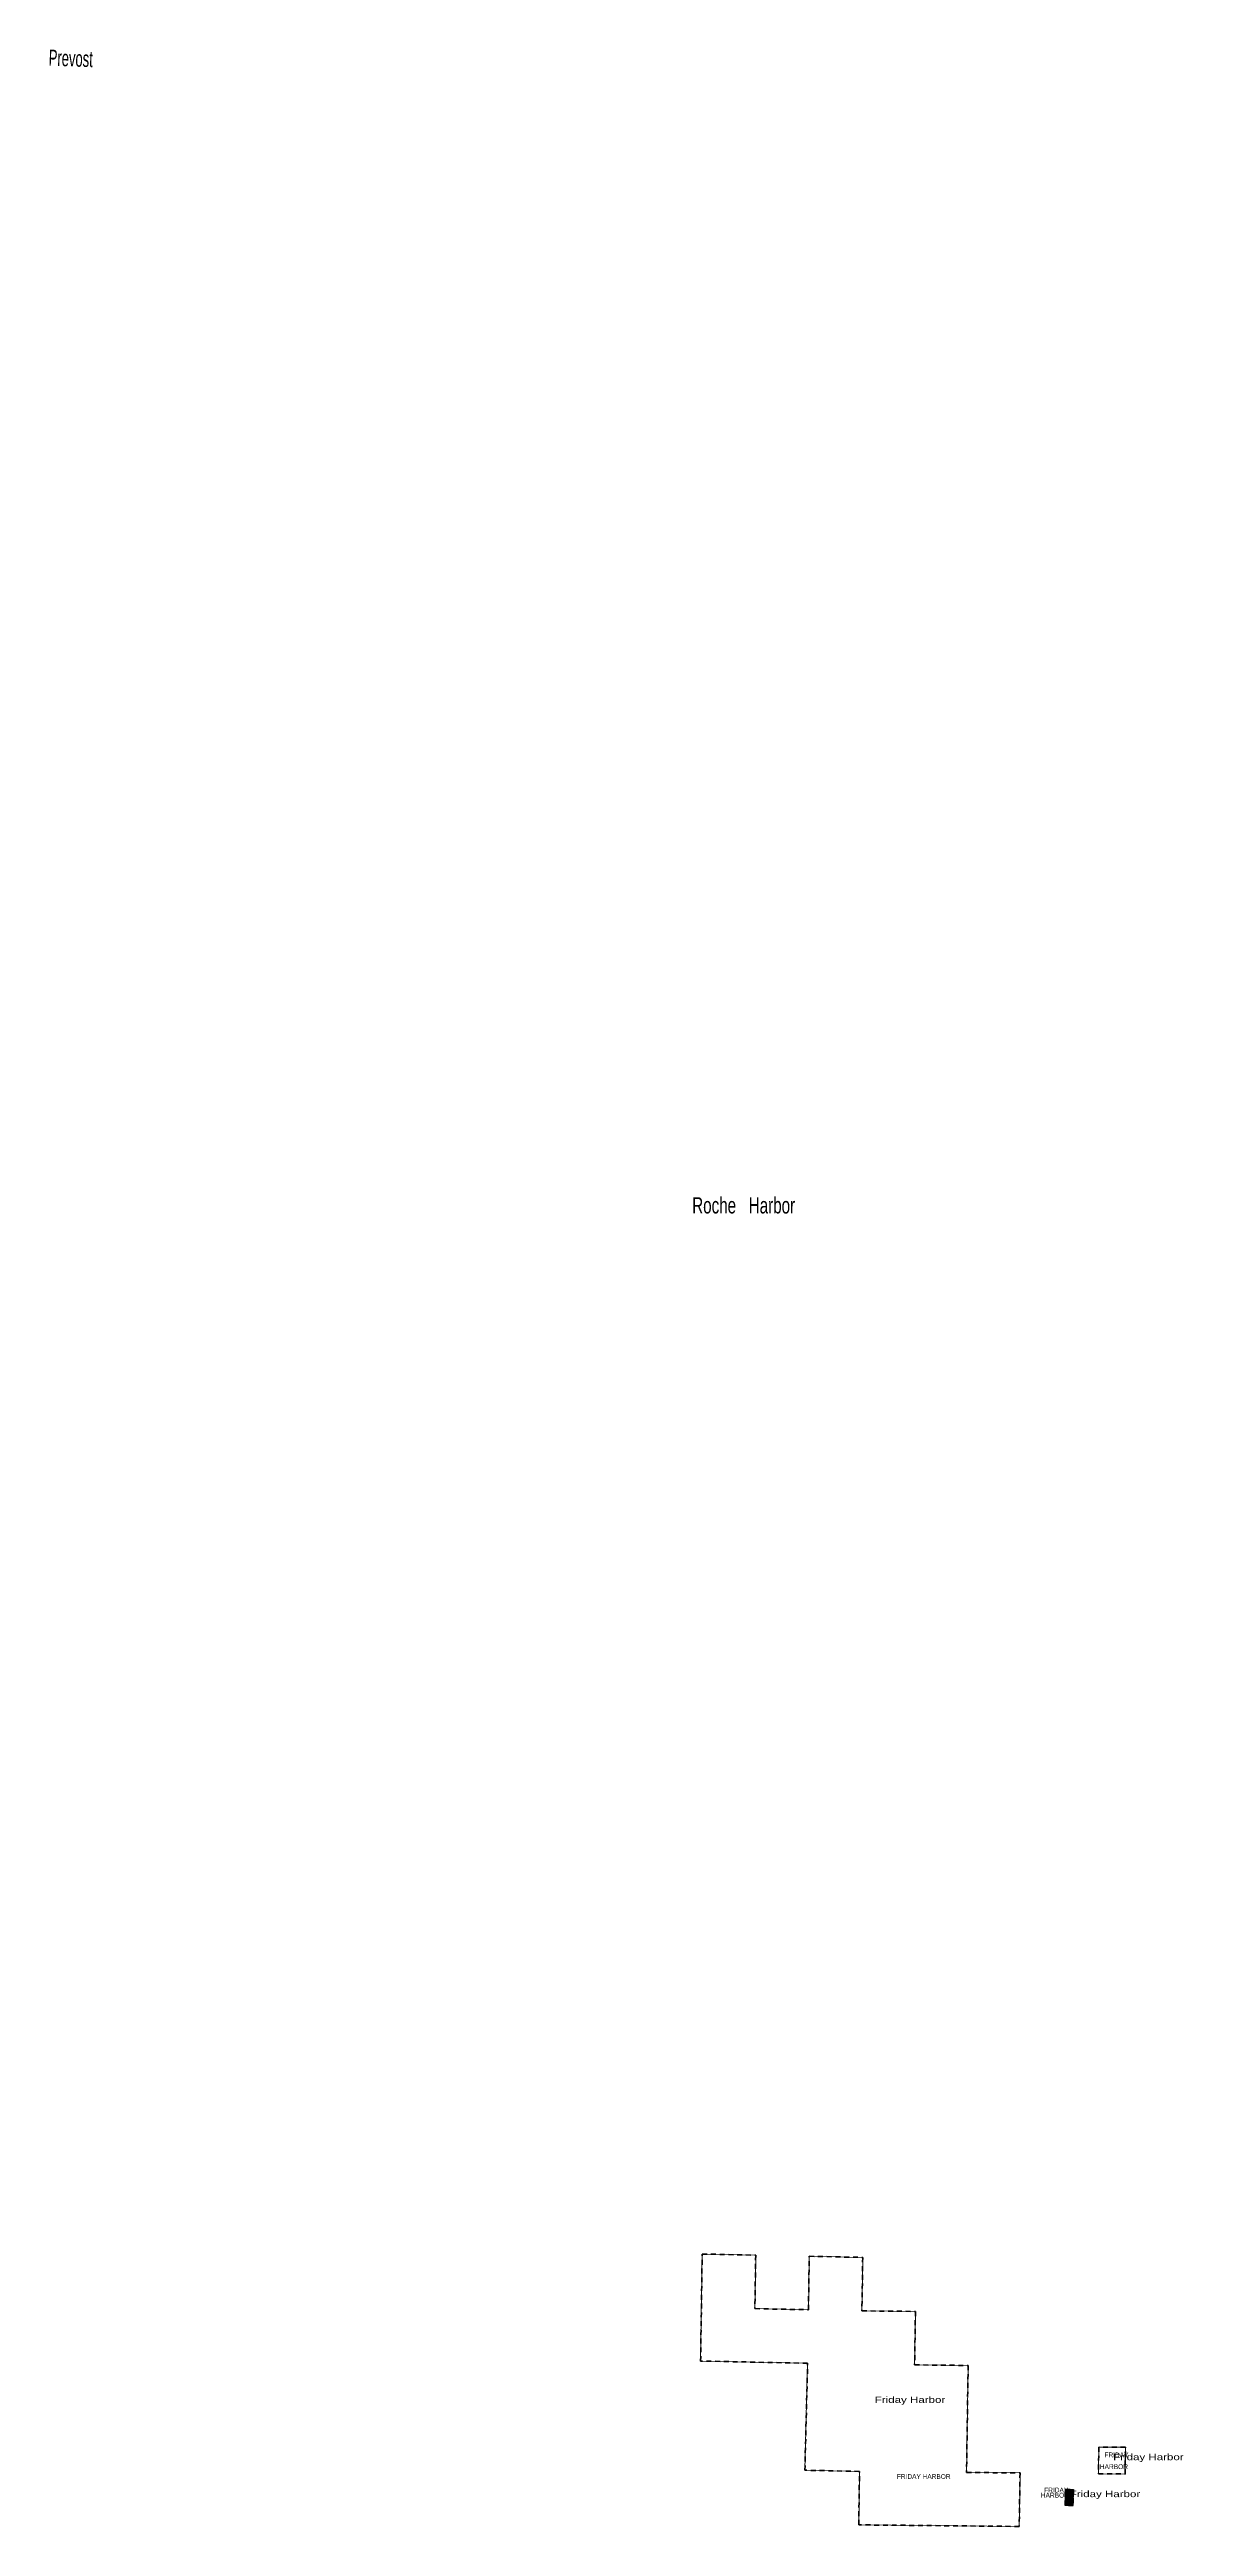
# Model space of a CAD drawing. Header units: feet. Extents: x -903180 to 1023491, y -707744 to 564635.
# Drawn here: x -539467 to -511498, y 381637 to 442750 of the extents above; entities that cross this region are included whole.
import ezdxf

# ---------------------------------------------------------------- set-up
doc = ezdxf.new("R2010")
doc.units = ezdxf.units.FT
doc.header["$LTSCALE"] = 80
doc.linetypes.add('SHORT_DASHED', pattern=[2.7, 1.5, -1.2])
doc.layers.add('13', color=7, linetype='SHORT_DASHED', lineweight=40)
doc.layers.add('58', color=7, linetype='Continuous', lineweight=13)
for name, color, linetype in [('14', 7, 'Continuous'), ('16', 7, 'Continuous'), ('36', 7, 'Continuous')]:
    doc.layers.add(name, color=color, linetype=linetype)

msp = doc.modelspace()

# ---------------------------------------------------------------- hatches: boundary and pattern name
at = {"layer": '58'}
msp.add_hatch(color=256, dxfattribs=at).paths.add_polyline_path([(-514413.95, 382553.7), (-514211.71, 382551.68), (-514217.76, 382152.25), (-514420, 382154.26)])

# ---------------------------------------------------------------- linework, layer by layer
at = {"layer": '13'}
for points in [[(-516849.24, 382969.9), (-515529.3, 382956.75), (-515549.3, 381636.89), (-519509.16, 381676.33), (-519489.16, 382996.14), (-520836.17, 383024.49), (-520768.88, 385663.65), (-523408.35, 385719.2), (-523368.34, 388358.95), (-522048.61, 388331.17), (-522068.61, 387011.3), (-520748.88, 386983.52), (-520728.88, 388303.39), (-519409.15, 388275.61), (-519429.15, 386955.8), (-518109.2, 386942.65), (-518129.21, 385622.78), (-516809.24, 385609.63)], [(-512929.61, 383590.89), (-513586.26, 383597.42), (-513596.26, 382937.49), (-512939.61, 382930.95)], [(-514413.95, 382553.7), (-514211.71, 382551.68), (-514217.76, 382152.25), (-514420, 382154.26)]]:
    msp.add_lwpolyline(points, close=True, dxfattribs=at)
at = {"layer": '58'}
for points in [[(-523368.34, 388358.95), (-522048.61, 388331.17), (-522068.61, 387011.3), (-520748.88, 386983.52), (-520728.88, 388303.39), (-519409.15, 388275.61), (-519429.15, 386955.8), (-518109.2, 386942.65), (-518129.21, 385622.78), (-516809.24, 385609.63), (-516849.24, 382969.9), (-515529.3, 382956.75), (-515549.3, 381636.89), (-519509.16, 381676.33), (-519489.16, 382996.14), (-520836.17, 383024.49), (-520768.88, 385663.65), (-523408.35, 385719.2)], [(-513586.26, 383597.42), (-512929.61, 383590.89), (-512939.61, 382930.95), (-513596.26, 382937.49)], [(-514413.95, 382553.7), (-514211.71, 382551.68), (-514217.76, 382152.25), (-514420, 382154.26)]]:
    msp.add_lwpolyline(points, close=True, dxfattribs=at)

# ---------------------------------------------------------------- texts
at = {"layer": '14'}
for s, width, p in [('FRIDAY ', 0.85, (-513445.65, 383344.35)), ('FRIDAY HARBOR', 0.85, (-518566.31, 382810.79)), ('FRIDAY ', 0.85, (-514931.07, 382476.26)), (' HARBOR', 0.9, (-513606.46, 383052.17)), (' HARBOR', 0.9, (-515062.25, 382349.22))]:
    msp.add_text(s, height=118.4, dxfattribs=dict(at, width=width)).set_placement(p)
at = {"layer": '16', "width": 0.6}
msp.add_text('Prevost', height=400, rotation=358.108, dxfattribs=at).set_placement((-539493.23, 442350.8))
at = {"layer": '16', "width": 0.7}
msp.add_text('Roche   Harbor', height=400, dxfattribs=at).set_placement((-523615.39, 414031.99))
at = {"layer": '36', "width": 1.35}
for p in [(-519111.87, 384685.59), (-513231.79, 383272.04), (-514302.42, 382360.33)]:
    msp.add_text('Friday Harbor', height=157.5, dxfattribs=at).set_placement(p)

doc.saveas('drawing.dxf')
